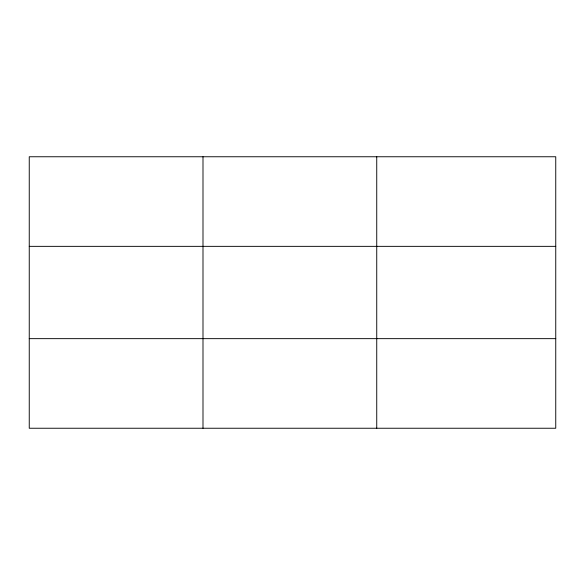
<?xml version="1.0" encoding="UTF-8"?>
<svg xmlns="http://www.w3.org/2000/svg" width="585" height="585" viewBox="0 0 585 585"><rect width="100%" height="100%" fill="white"/><g stroke="black" fill="none" stroke-linecap="round" stroke-linejoin="round"><path stroke-width="0.88" d="M202.995 428.242L202.995 156.758M376.74 428.242L376.74 156.758M555.75 338.649L555.75 428.242L29.25 428.242L29.25 156.758L555.75 156.758L555.75 338.649L29.25 338.649M29.25 246.351L555.75 246.351"/></g></svg>
